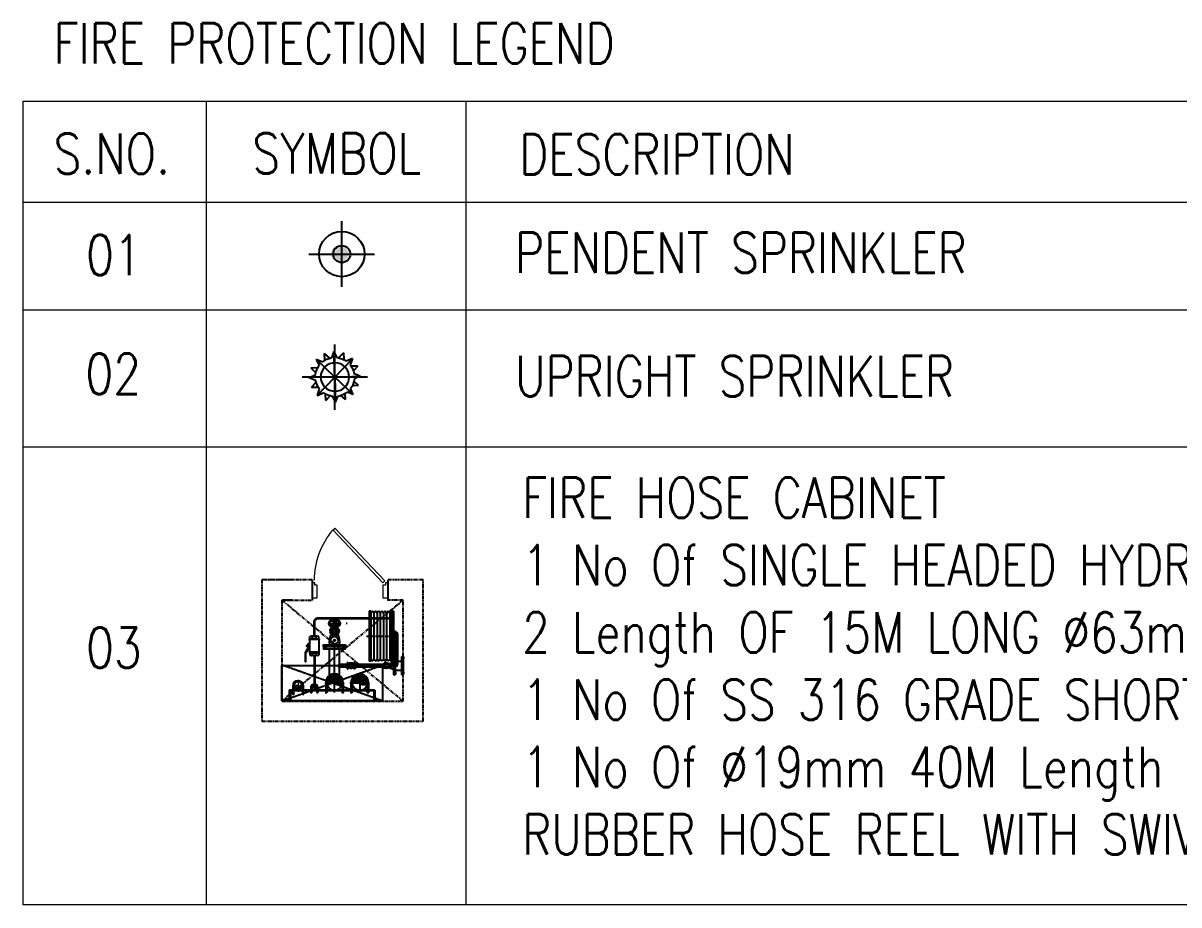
# Model space of a CAD drawing. Header units: millimetres. Extents: x 1706 to 249912, y -487248 to 27192.
# Drawn here: x 181345 to 192790, y -22882 to -14145 of the extents above; entities that cross this region are included whole.
import ezdxf

# ---------------------------------------------------------------- set-up
doc = ezdxf.new("R2010")
doc.units = ezdxf.units.MM
for name, pattern in [('CENTER', [50.8, 31.75, -6.35, 6.35, -6.35]), ('CENTER2', [1.125, 0.75, -0.125, 0.125, -0.125]), ('DASHDOT', [1, 0.5, -0.25, 0, -0.25]), ('HIDDEN', [0.375, 0.25, -0.125]), ('PHANTOM', [63.5, 31.75, -6.35, 6.35, -6.35, 6.35, -6.35])]:
    doc.linetypes.add(name, pattern=pattern)
doc.layers.get('0').update_dxf_attribs({"color": 251})
for name, color, linetype in [('25∅', 1, 'DASHDOT'), ('3.First Floor Plan prot$0$M-FIRE-DRAIN PIPE', 5, 'Continuous'), ('Center', 8, 'CENTER2'), ('FF-FPS- SPRINKLER PIPE', 10, 'PHANTOM'), ('FF-TEXT & DIMENSIONS', 4, 'Continuous'), ('OBJ', 7, 'Continuous')]:
    doc.layers.add(name, color=color, linetype=linetype)
for name, color, linetype, lineweight in [('A-DOOR', 251, 'Continuous', 5), ('M-FIRE-FHC', 251, 'Continuous', 9), ('PHE_PIPE_RISER_SUPPORT', 7, 'Continuous', 30), ('W P DOWNTAKE', 70, 'Continuous', 18)]:
    doc.layers.add(name, color=color, linetype=linetype, lineweight=lineweight)
doc.layers.add('FF-PENDENT SPRINKLER', color=7, linetype='Continuous', true_color=0xcc0099)
doc.styles.add('ROMAN', font='romans.shx', dxfattribs={"width": 0.8})
pattern_1 = [(225, (1124.623, -18852.415), (-7.071068, 7.071068), [])]

# ---------------------------------------------------------------- blocks, each defined once
blk = doc.blocks.new('UPRIGHT SPRINKLER -68°C')
at = {"color": 6}
for p, q in [((-36.5, 100.2, 2.6), (-37.7, 71.9, 2.6)), ((-36.5, 100.2, 2.6), (-16.8, 79.1, 2.6)), ((-1.2, -0.5, 2.6), (2.7, 106.3, 2.6)), ((42.9, 97.7, 2.6), (21.4, 77.4, 2.6)), ((42.9, 97.7, 2.6), (42.3, 67.9, 2.6)), ((71.9, -76.9, 2.6), (-74.3, 75.8, 2.6)), ((76.2, 73.6, 2.6), (-1.2, -0.5, 2.6)), ((-1.2, -0.5, 2.6), (-105.9, 3.7, 2.6)), ((-96, 44.9, 2.6), (-78, 25.4, 2.6)), ((-96, 44.9, 2.6), (-68.9, 44.1, 2.6)), ((99.4, 37.6, 2.6), (69.7, 38.9, 2.6)), ((99.4, 37.6, 2.6), (77.9, 17.6, 2.6)), ((-99.2, -35.2, 2.6), (-80.4, -17.8, 2.6)), ((-99.2, -35.2, 2.6), (-73.9, -36.4, 2.6)), ((-76.5, -72.6, 2.6), (-1.2, -0.5, 2.6)), ((-1.2, -0.5, 2.6), (-3.6, -105.1, 2.6)), ((-1.2, -0.5, 2.6), (105.4, -2.5, 2.6)), ((96.4, -42.9, 2.6), (68.5, -42, 2.6)), ((96.4, -42.9, 2.6), (77.1, -22, 2.6)), ((-44.9, -94.6, 2.6), (-43.8, -69.5, 2.6)), ((-44.9, -94.6, 2.6), (-26.1, -77.7, 2.6)), ((36.3, -98.4, 2.6), (18.6, -79.2, 2.6)), ((36.3, -98.4, 2.6), (37.6, -71.8, 2.6))]:
    blk.add_line(p, q, dxfattribs=at)
at = {"color": 5}
for p, q in [((2.7, 106.3, 2.6), (-9.1, 80.2, 2.6)), ((2.7, 106.3, 2.6), (13.1, 79.3, 2.6)), ((-74.4, 76, 2.6), (-48.5, 65.4, 2.6)), ((-74.4, 76, 2.6), (-64.1, 50.7, 2.6)), ((76.2, 73.6, 2.6), (49, 63.2, 2.6)), ((76.2, 73.6, 2.6), (64.6, 46.9, 2.6)), ((-105.9, 3.4, 2.6), (-81.1, 13, 2.6)), ((-105.9, 3.4, 2.6), (-82, -7.4, 2.6)), ((105.4, -2.8, 2.6), (79.4, 9.1, 2.6)), ((105.4, -2.8, 2.6), (79, -12.9, 2.6)), ((-76.5, -72.6, 2.6), (-66.4, -48.8, 2.6)), ((-76.5, -72.6, 2.6), (-52.6, -63.2, 2.6)), ((-3.6, -105.1, 2.6), (-12.9, -80.8, 2.6)), ((-3.6, -105.1, 2.6), (7.3, -81.2, 2.6)), ((71.8, -76.8, 2.6), (47.2, -65.7, 2.6)), ((71.8, -76.8, 2.6), (62.3, -51, 2.6))]:
    blk.add_line(p, q, dxfattribs=at)
at = {"color": 5, "elevation": 2.6}
for points in [[(-1.2, -136.4), (-1.2, 135.3)], [(-137, -0.5), (134.7, -0.5)]]:
    blk.add_lwpolyline(points, dxfattribs=at)
at = {"color": 3}
blk.add_circle((-1.2, -0.5, 2.6), 59.2, dxfattribs=at)
at = {"color": 5}
for start, end in [(140.8422, 170.3714), (95.6315, 125.6992), (51.7639, 79.8685), (6.8313, 35.8146), (184.8407, 216.5012), (321.5184, 351.2266), (230.6178, 261.7138), (276.0216, 306.5945)]:
    blk.add_arc((-1.2, -0.5, 2.6), 81.1, start, end, dxfattribs=at)
blk = doc.blocks.new('NEW SHAFT DOOR - FD13 - 750x2250 - FHR-1090917-8TH FLOOR LVL')
at = {"layer": 'A-DOOR', "color": 1}
for p, q in [((-375, 74), (-325, 74)), ((-375, -76), (-375, 74)), ((-325, 74), (-325, -50)), ((325, 74), (375, 74)), ((325, -50), (325, 74)), ((375, 74), (375, -76)), ((-350, -76), (-375, -76)), ((-350, -50), (-350, -76)), ((-325, -50), (-350, -50)), ((325, -76), (-169, -598)), ((343, -93), (-151, -615)), ((350, -50), (325, -50)), ((343, -93), (325, -76)), ((350, -76), (350, -50)), ((375, -76), (350, -76)), ((-151, -615), (-169, -598))]:
    blk.add_line(p, q, dxfattribs=at)
blk.add_arc((418, -101), 770, 180, 220.2466, dxfattribs=at)
blk = doc.blocks.new('A$C4CB3120F')
at = {"color": 0, "linetype": 'Continuous'}
for p, q in [((-12, 6), (-12, 1)), ((9, 7), (-9, 7)), ((9, 0), (-9, 0)), ((-6, 6), (-6, 1)), ((6, 6), (6, 1)), ((12, 6), (12, 1))]:
    blk.add_line(p, q, dxfattribs=at)
for centre, radius, start, end in [((-9, 1), 5.53, 57.1328, 122.8672), ((-9, 6), 5.53, 237.1328, 302.8672), ((0, -14), 20.8, 73.2213, 106.7787), ((0, 21), 20.8, 253.2213, 286.7787), ((9, 1), 5.53, 57.1328, 122.8672), ((9, 6), 5.53, 237.1328, 302.8672)]:
    blk.add_arc(centre, radius, start, end, dxfattribs=at)
blk = doc.blocks.new('A$C7D236038')
at = {"color": 0, "linetype": 'Continuous'}
for p, q in [((-10, 5), (-10, 1)), ((-7, 6), (7, 6)), ((-7, 0), (7, 0)), ((-5, 5), (-5, 1)), ((5, 5), (5, 1)), ((10, 5), (10, 1))]:
    blk.add_line(p, q, dxfattribs=at)
for centre, radius, start, end in [((-7, 1), 4.61, 57.1328, 122.8672), ((-7, 5), 4.61, 237.1328, 302.8672), ((0, -12), 17.3, 73.2213, 106.7787), ((0, 17), 17.3, 253.2213, 286.7787), ((7, 1), 4.61, 57.1328, 122.8672), ((7, 5), 4.61, 237.1328, 302.8672)]:
    blk.add_arc(centre, radius, start, end, dxfattribs=at)
blk = doc.blocks.new('A$C17931DE8')
at = {"color": 7}
for p, q in [((598, 184), (48, 184)), ((48, 164), (48, 184)), ((598, 164), (48, 164)), ((598, 164), (598, 184)), ((-100, -89), (100, -89)), ((-100, -89), (-100, -102)), ((100, -102), (-100, -102)), ((-21, -24), (-39, -89)), ((-11, -30), (-11, -98)), ((11, -98), (-11, -98)), ((11, -30), (11, -98)), ((21, -24), (39, -89)), ((22, -109), (341, -109)), ((22, -109), (22, -131)), ((47, -85), (47, -66)), ((598, -66), (48, -66)), ((598, -85), (48, -85)), ((100, -89), (100, -102)), ((341, -109), (341, -131)), ((352, -85), (352, -98)), ((352, -98), (374, -98)), ((374, -98), (374, -85)), ((598, -85), (598, -66)), ((-100, -177), (100, -177)), ((-100, -177), (-100, -191)), ((100, -191), (-100, -191)), ((22, -131), (341, -131)), ((100, -177), (100, -191))]:
    blk.add_line(p, q, dxfattribs=at)
at = {"color": 8}
for p, q in [((575, 130), (71, 130)), ((575, 95), (71, 95)), ((575, 61), (71, 61)), ((575, 26), (71, 26)), ((577, 61), (577, 60)), ((580, 96), (579, 95)), ((582, 60), (582, 61)), ((-84, -116), (-84, -76)), ((575, -9), (71, -9)), ((575, -43), (71, -43)), ((84, -117), (84, -76)), ((-84, -204), (-84, -164)), ((84, -205), (84, -164))]:
    blk.add_line(p, q, dxfattribs=at)
at = {"color": 8, "linetype": 'CENTER'}
for p, q in [((323, 211), (323, -112)), ((0, -32), (0, -98)), ((22, -120), (341, -120))]:
    blk.add_line(p, q, dxfattribs=at)
for p, q in [((-50, -102), (-50, -177)), ((50, -102), (50, -177))]:
    blk.add_line(p, q)
for radius in [32.1, 15.4]:
    blk.add_circle((0, 0), radius)
at = {"color": 8}
for centre, radius, start, end in [((71, 147), 17.3, 90, 270), ((71, 112), 17.3, 90, 270), ((575, 147), 17.3, 270, 90), ((575, 112), 17.3, 270, 90), ((71, 78), 17.3, 90, 270), ((71, 43), 17.3, 90, 270), ((71, 9), 17.3, 90, 270), ((575, 78), 17.3, 270, 90), ((575, 43), 17.3, 270, 90), ((575, 9), 17.3, 270, 90), ((71, -26), 17.3, 90, 270), ((71, -61), 17.3, 90, 197.2751), ((341, -98), 21.7, 270, 0), ((575, -26), 17.3, 270, 90), ((575, -61), 17.3, 342.7249, 90)]:
    blk.add_arc(centre, radius, start, end, dxfattribs=at)
at = {"color": 7}
for centre, radius, start, end in [((22, -98), 32.6, 180, 270), ((22, -98), 10.9, 180, 269.9999), ((341, -98), 10.9, 270.0001, 0), ((341, -98), 32.6, 270, 0)]:
    blk.add_arc(centre, radius, start, end, dxfattribs=at)
at = {"color": 8, "linetype": 'CENTER'}
blk.add_arc((22, -98), 21.7, 180, 270, dxfattribs=at)
blk = doc.blocks.new('A$C562139B0')
at = {"color": 8, "linetype": 'HIDDEN'}
for p, q in [((-2, 80), (0, 82)), ((-2, -80), (-2, 80)), ((0, -82), (-2, -80))]:
    blk.add_line(p, q, dxfattribs=at)
at = {"color": 1}
for p, q in [((20, 101), (0, 101)), ((20, 84), (0, 84)), ((20, -84), (0, -84)), ((20, -101), (0, -101))]:
    blk.add_line(p, q, dxfattribs=at)
blk.add_lwpolyline([(0, -110), (0, 110), (20, 110), (20, -110)], close=True, dxfattribs=at)
at = {"layer": 'Center', "linetype": 'CENTER', "ltscale": 12}
for p, q in [((-4, 93), (24, 93)), ((24, -93), (-4, -93))]:
    blk.add_line(p, q, dxfattribs=at)
blk = doc.blocks.new('A$C48E248ED')
at = {"color": 1}
for p, q in [((-2, -89), (-2, -78)), ((-2, -78), (2, -78)), ((-2, -89), (2, -89)), ((2, -89), (2, -78))]:
    blk.add_line(p, q, dxfattribs=at)
at = {"color": 7}
blk.add_line((25, -182), (25, -199), dxfattribs=at)
at = {"color": 1}
for radius in [37.5, 7.47]:
    blk.add_circle((0, -83), radius, dxfattribs=at)
for centre, start, end in [((98, -69), 168.881, 210.5212), ((-98, -69), 329.4788, 11.119)]:
    blk.add_arc(centre, 151, start, end, dxfattribs=at)
at = {"layer": 'OBJ'}
for p, q in [((-45, -180), (-45, -177)), ((0, -159), (-26, -169)), ((0, -169), (-26, -180)), ((-26, -201), (-26, -169)), ((-26, -201), (-15, -206)), ((-15, -208), (-15, -190)), ((-11, -224), (-11, -247)), ((-2, -226), (-3, -247)), ((0, -159), (26, -169)), ((0, -169), (26, -180)), ((2, -226), (3, -247)), ((11, -224), (11, -247)), ((15, -208), (15, -190)), ((26, -201), (15, -206)), ((26, -182), (26, -169)), ((26, -201), (26, -199)), ((-57, -254), (-57, -248)), ((-39, -243), (-8, -255)), ((-35, -241), (-6, -249)), ((-21, -279), (-7, -258)), ((-15, -279), (-3, -263)), ((0, -253), (-5, -255)), ((0, -255), (-5, -257)), ((-5, -262), (-5, -255)), ((0, -264), (-5, -262)), ((0, -253), (5, -255)), ((0, -255), (5, -257)), ((0, -264), (5, -262)), ((16, -279), (3, -263)), ((5, -262), (5, -255)), ((35, -241), (6, -249)), ((21, -279), (7, -258)), ((39, -243), (8, -255)), ((57, -248), (57, -254))]:
    blk.add_line(p, q, dxfattribs=at)
for centre, radius, start, end in [((-11, -154), 24, 88.0313, 135.9908), ((-23, -191), 8.65, 11.0684, 72.6602), ((-5, -226), 3, 357.2205, 94.7862), ((5, -226), 3, 85.2138, 182.7795), ((11, -154), 24, 44.0092, 91.9687), ((24, -191), 8.65, 107.3398, 168.9316), ((-40, -246), 3, 69.2205, 155.1588), ((-34, -238), 3, 133.8645, 254.7795), ((-23, -277), 3, 245.9255, 326.7795), ((-13, -281), 3, 141.2205, 257.3777), ((-8, -257), 2, 326.7795, 69.2205), ((-5, -247), 2, 254.7795, 357.2205), ((5, -247), 2, 182.7795, 285.2205), ((8, -257), 2, 110.7795, 213.2205), ((13, -281), 3, 282.6223, 38.7795), ((23, -277), 3, 213.2205, 294.0745), ((35, -238), 3, 285.2205, 46.1355), ((40, -246), 3, 24.8412, 110.7795)]:
    blk.add_arc(centre, radius, start, end, dxfattribs=at)
at = {"layer": 'OBJ', "extrusion": (0, 0, -1)}
for centre, major_axis, ratio, start_param, end_param in [((0, -248), (57.4, 0), 0.707107, 3.141593, 6.283185), ((0, -180), (45, 0), 0.707107, 1.987436, 4.712389), ((0, -177), (45, 0), 0.707107, 3.141593, 5.927703), ((0, -167), (-42.5, 0), 0.707107, -0.004902, 3.146495), ((0, -163), (-40.3, 0), 0.701646, 0.412235, 2.729358), ((0, -254), (-45.1, 0), 0.693384, 0.624962, 1.450623), ((0, -191), (26, 0), 0.721611, 2.186239, 6.007537), ((0, -204), (15, 0), 0.707107, 3.141593, 6.283185), ((0, -206), (15, 0), 0.707107, 3.141593, 6.283185), ((0, -207), (15, 0), 0.707107, 3.141593, 6.283185), ((0, -209), (15, 0), 0.707107, 3.16624, 6.258538), ((0, -209), (-11.1, 0), 0.619861, 0.151553, 2.990039), ((0, -254), (45.1, 0), 0.693384, -1.450623, -0.624962), ((0, -191), (-26, 0), 0.721611, 3.417241, 4.096946), ((0, -180), (45, 0), 0.707107, 0.642541, 1.154156), ((0, -254), (45.1, 0), 0.693384, 2.143196, 3.452197), ((0, -254), (45.1, 0), 0.693384, 1.258412, 1.883181), ((0, -254), (45.1, 0), 0.693384, -0.310604, 0.998397)]:
    blk.add_ellipse(centre, major_axis=major_axis, ratio=ratio, start_param=start_param, end_param=end_param, dxfattribs=at)
for centre, major_axis, ratio in [((0, -254), (-57.4, 0), 0.707107), ((0, -260), (-5.2, 0), 0.721611), ((0, -260), (2.23, 0), 0.586664)]:
    blk.add_ellipse(centre, major_axis=major_axis, ratio=ratio, dxfattribs=at)
at = {"layer": 'OBJ'}
blk.add_ellipse((0, -180), major_axis=(-45, 0), ratio=0.707107, start_param=1.987436, end_param=4.712389, dxfattribs=at)
at = {"xscale": -1, "rotation": 270}
blk.add_blockref('A$C562139B0', (0, -20), dxfattribs=at)
at = {"rotation": 270}
blk.add_blockref('A$C562139B0', (0, -20), dxfattribs=at)
blk = doc.blocks.new('A$C234D3F59')
at = {"color": 7}
for p, q in [((-40, 31), (-40, -31)), ((-40, 31), (-28, 31)), ((-28, -31), (-28, 31)), ((40, 31), (28, 31)), ((28, -31), (28, 31)), ((40, 31), (40, -31)), ((-40, -31), (-28, -31)), ((40, -31), (28, -31))]:
    blk.add_line(p, q, dxfattribs=at)
at = {"color": 9, "linetype": 'CENTER', "ltscale": 0.5}
for p, q in [((0, -35), (0, 35)), ((35, 0), (-35, 0))]:
    blk.add_line(p, q, dxfattribs=at)
at = {"color": 7}
for radius in [27.9, 22, 12.5, 2.93]:
    blk.add_circle((0, 0), radius, dxfattribs=at)
blk = doc.blocks.new('*U49')
h = blk.add_hatch()
h.set_pattern_fill('ANSI31', color=8, scale=106.666667)
h.set_pattern_definition([(45, (-340252.479, -316853.135), (-9.4280904, 9.4280904), [])])
edge = h.paths.add_edge_path()
edge.add_spline(control_points=[(37, 46), (33, 42), (20, 34), (0, 45), (-20, 55), (-33, 48), (-37, 45)], knot_values=[0, 0, 0, 0, 20.742453, 42.387064, 63.847683, 84.496856, 84.496856, 84.496856, 84.496856], degree=3, periodic=0)
edge.add_arc((0, 45), 37.5, 180, 360.8241)
at = {"color": 8}
for p, q in [((-60, 46), (60, 46)), ((0, 105), (0, -15))]:
    blk.add_line(p, q, dxfattribs=at)
for radius in [45, 37.5]:
    blk.add_circle((0, 45), radius)
blk.add_spline([(-37, 46), (-20, 52), (0, 45), (20, 38), (38, 45)], degree=3, dxfattribs=at)
at = {"layer": 'PHE_PIPE_RISER_SUPPORT'}
for p, q in [((-53, -30), (-53, -33)), ((-53, -30), (-53, -33)), ((-51, -34), (-44, -34)), ((-51, -34), (-44, -34)), ((-50, -34), (-50, -41)), ((-50, -34), (-50, -41)), ((-50, -35), (-45, -36)), ((-50, -35), (-45, -36)), ((-50, -36), (-45, -37)), ((-50, -36), (-45, -37)), ((-50, -37), (-45, -37)), ((-50, -37), (-45, -37)), ((-50, -38), (-45, -38)), ((-50, -38), (-45, -38)), ((-50, -39), (-45, -39)), ((-50, -39), (-45, -40)), ((-50, -39), (-45, -39)), ((-50, -39), (-45, -40)), ((-50, -40), (-45, -41)), ((-50, -40), (-45, -41)), ((-50, -41), (-45, -41)), ((-50, -41), (-45, -41)), ((-48, -34), (-45, -35)), ((-48, -34), (-45, -35)), ((-45, -33), (-45, -30)), ((-45, -33), (-45, -30)), ((-45, -34), (-45, -41)), ((-45, -34), (-45, -41)), ((-42, -30), (-42, -33)), ((-42, -30), (-42, -33)), ((42, -30), (42, -33)), ((42, -30), (42, -33)), ((51, -34), (44, -34)), ((51, -34), (44, -34)), ((45, -33), (45, -30)), ((45, -33), (45, -30)), ((48, -34), (45, -35)), ((45, -34), (45, -41)), ((48, -34), (45, -35)), ((45, -34), (45, -41)), ((50, -35), (45, -36)), ((50, -35), (45, -36)), ((50, -36), (45, -37)), ((50, -36), (45, -37)), ((50, -37), (45, -37)), ((50, -37), (45, -37)), ((50, -38), (45, -38)), ((50, -38), (45, -38)), ((50, -39), (45, -39)), ((50, -39), (45, -40)), ((50, -39), (45, -39)), ((50, -39), (45, -40)), ((50, -40), (45, -41)), ((50, -40), (45, -41)), ((50, -41), (45, -41)), ((50, -41), (45, -41)), ((50, -34), (50, -41)), ((50, -34), (50, -41)), ((53, -30), (53, -33)), ((53, -30), (53, -33))]:
    blk.add_line(p, q, dxfattribs=at)
for points in [[(-50, 45), (-50, -33)], [(-45, 45), (-45, -30)], [(45, 45), (45, -30)], [(50, 45), (50, -33)]]:
    blk.add_lwpolyline(points, dxfattribs=at)
for centre, radius, start, end in [((0, 45), 50, 0.4125, 179.5895), ((-51, -33), 1.26, 180, 0), ((-51, -33), 1.26, 180, 0), ((-48, -31), 3.14, 216.8699, 323.1301), ((-48, -31), 3.14, 216.8699, 323.1301), ((-44, -33), 1.26, 180, 0), ((-44, -33), 1.26, 180, 0), ((44, -33), 1.26, 180, 0), ((44, -33), 1.26, 180, 0), ((48, -31), 3.14, 216.8699, 323.1301), ((48, -31), 3.14, 216.8699, 323.1301), ((51, -33), 1.26, 180, 0), ((51, -33), 1.26, 180, 0)]:
    blk.add_arc(centre, radius, start, end, dxfattribs=at)
blk = doc.blocks.new('A$C4DF21AE9')
h = blk.add_hatch()
h.set_pattern_fill('ANSI31', color=5, scale=80, angle=90, style=0)
h.set_pattern_definition(pattern_1)
h.paths.add_polyline_path([(130, -100, -1), (130, -150, -0.5), (130, -125, 0.5)])
h = blk.add_hatch()
h.set_pattern_fill('ANSI31', color=1, scale=80, angle=90, style=0)
h.set_pattern_definition([(225, (1124.623, -18602.415), (-7.071068, 7.071068), [])])
h.paths.add_polyline_path([(180, -400, -0.5), (180, -325, 0.5), (180, -250, -1)])
h = blk.add_hatch()
h.set_pattern_fill('ANSI31', color=3, scale=80, angle=90, style=0)
h.set_pattern_definition(pattern_1)
h.paths.add_polyline_path([(180, -650, -0.5), (180, -575, 0.5), (180, -500, -1)])
for p, q in [((0, -800), (0, 195)), ((0, -800), (0, 195)), ((100, -725), (100, 119)), ((105, -725), (105, 119)), ((94, -90), (84, -90)), ((94, -91), (84, -91)), ((94, -99), (84, -99)), ((94, -100), (84, -100)), ((130, -90), (105, -90)), ((116, -91), (105, -91)), ((116, -99), (105, -99)), ((130, -100), (105, -100)), ((94, -150), (84, -150)), ((94, -151), (84, -151)), ((94, -159), (84, -159)), ((94, -160), (84, -160)), ((130, -150), (105, -150)), ((116, -151), (105, -151)), ((116, -159), (105, -159)), ((130, -160), (105, -160)), ((92, -238), (83, -238)), ((92, -239), (83, -239)), ((92, -249), (83, -249)), ((92, -250), (83, -250)), ((180, -238), (105, -238)), ((149, -239), (105, -239)), ((149, -249), (105, -249)), ((180, -250), (105, -250)), ((92, -400), (83, -400)), ((92, -401), (83, -401)), ((92, -411), (83, -411)), ((92, -412), (83, -412)), ((180, -400), (105, -400)), ((149, -401), (105, -401)), ((149, -411), (105, -411)), ((180, -412), (105, -412)), ((92, -488), (83, -488)), ((92, -489), (83, -489)), ((92, -499), (83, -499)), ((92, -500), (83, -500)), ((180, -488), (105, -488)), ((149, -489), (105, -489)), ((149, -499), (105, -499)), ((180, -500), (105, -500)), ((92, -650), (83, -650)), ((92, -651), (83, -651)), ((92, -661), (83, -661)), ((92, -662), (83, -662)), ((180, -650), (105, -650)), ((149, -651), (105, -651)), ((149, -661), (105, -661)), ((180, -662), (105, -662))]:
    blk.add_line(p, q)
at = {"linetype": 'CENTER2'}
for p, q in [((0, -800), (355, 195)), ((0, 195), (355, -800))]:
    blk.add_line(p, q, dxfattribs=at)
at = {"color": 8, "linetype": 'CENTER', "lineweight": -3, "ltscale": 1500}
for p, q in [((180, -228), (180, -422)), ((82, -325), (569, -325)), ((180, -478), (180, -672)), ((277, -575), (82, -575))]:
    blk.add_line(p, q, dxfattribs=at)
at = {"color": 1}
for p, q in [((236, -275), (517, -275)), ((236, -375), (517, -375)), ((338, -375), (338, -449)), ((363, -375), (363, -449)), ((338, -530), (338, -827)), ((363, -530), (363, -827))]:
    blk.add_line(p, q, dxfattribs=at)
at = {"color": 8, "linetype": 'CENTER', "lineweight": -3, "ltscale": 20}
blk.add_line((350, -375), (350, -824), dxfattribs=at)
for points in [[(0, 195), (350, 195), (350, -800), (0, -800)], [(105, 112), (0, 112), (0, 119), (105, 119)], [(82, -249), (82, -239), (83, -238), (83, -250)], [(149, -249), (149, -239), (150, -238), (150, -250)], [(82, -401), (82, -411), (83, -412), (83, -400)], [(149, -401), (149, -411), (150, -412), (150, -400)], [(82, -499), (82, -489), (83, -488), (83, -500)], [(149, -499), (149, -489), (150, -488), (150, -500)], [(82, -651), (82, -661), (83, -662), (83, -650)], [(149, -651), (149, -661), (150, -662), (150, -650)], [(105, -725), (0, -725), (0, -719), (105, -719)]]:
    blk.add_lwpolyline(points, close=True)
for points in [[(84, -100), (84, -90), (83, -91), (83, -99), (84, -100)], [(99, -85), (99, -105), (100, -105), (100, -85), (99, -85)], [(117, -100), (117, -90), (116, -91), (116, -99), (117, -100)], [(84, -150), (84, -160), (83, -159), (83, -151), (84, -150)], [(99, -165), (99, -145), (100, -145), (100, -165), (99, -165)], [(117, -150), (117, -160), (116, -159), (116, -151), (117, -150)], [(99, -232), (99, -256), (100, -256), (100, -232), (99, -232)], [(99, -418), (99, -394), (100, -394), (100, -418), (99, -418)], [(99, -482), (99, -506), (100, -506), (100, -482), (99, -482)], [(99, -668), (99, -644), (100, -644), (100, -668), (99, -668)]]:
    blk.add_lwpolyline(points)
at = {"color": 5}
blk.add_lwpolyline([(130, -100, -0.5), (130, -125, 0.5), (130, -150, 1)], format="xyb", dxfattribs=at)
at = {"color": 8, "linetype": 'CENTER', "lineweight": -3, "ltscale": 20}
for points in [[(75, -244), (180, -244, -1), (180, -406), (75, -406)], [(75, -494), (180, -494, -1), (180, -656), (75, -656)]]:
    blk.add_lwpolyline(points, format="xyb", dxfattribs=at)
at = {"color": 1}
blk.add_lwpolyline([(180, -250, -0.5), (180, -325, 0.5), (180, -400, 1)], format="xyb", dxfattribs=at)
at = {"color": 3}
blk.add_lwpolyline([(180, -500, -0.5), (180, -575, 0.5), (180, -650, 1)], format="xyb", dxfattribs=at)
at = {"color": 5}
blk.add_circle((130, -125), 25, dxfattribs=at)
at = {"color": 1}
blk.add_circle((180, -325), 75, dxfattribs=at)
at = {"color": 3}
blk.add_circle((180, -575), 75, dxfattribs=at)
for centre, radius in [((130, -125), 35), ((180, -325), 87), ((180, -575), 87)]:
    blk.add_arc(centre, radius, 270, 90)
at = {"color": 1}
blk.add_arc((350, -375), 12.5, 0, 180, dxfattribs=at)
for name, p, rotation in [('A$C7D236038', (99, -95), 90), ('A$C48E248ED', (517, -325), 90), ('A$C4CB3120F', (99, -244), 90), ('A$C234D3F59', (350, -490), 269.9999999999999), ('A$C4CB3120F', (99, -494), 90)]:
    blk.add_blockref(name, p, dxfattribs=dict(rotation=rotation))
at = {"xscale": -1, "rotation": 90}
for name, p in [('A$C7D236038', (99, -155)), ('A$C4CB3120F', (99, -406)), ('A$C4CB3120F', (99, -656))]:
    blk.add_blockref(name, p, dxfattribs=at)
at = {"xscale": 0.9025, "yscale": 0.9025, "zscale": 0.9025}
blk.add_blockref('A$C17931DE8', (350, -833), dxfattribs=at)
at = {"layer": 'W P DOWNTAKE', "rotation": 270.1684298563838}
blk.add_blockref('*U49', (105, 35), dxfattribs=at)
blk = doc.blocks.new('A$C00FE572E')
at = {"color": 1, "linetype": 'Continuous', "lineweight": -3}
for p, q in [((-1260, -166), (-1260, 198)), ((-1101, 285), (-1244, 285)), ((-1101, 142), (-1244, 142)), ((-1085, -166), (-1085, 198)), ((-693, 449), (-693, 496)), ((-679, 500), (-598, 500)), ((-679, 445), (-598, 445)), ((-666, 449), (-666, 496)), ((-611, 449), (-611, 496)), ((-584, 449), (-584, 496)), ((-175, -166), (-175, 198)), ((-159, 285), (-16, 285)), ((-159, 142), (-16, 142)), ((0, -166), (0, 198)), ((-1101, -111), (-1244, -111)), ((-1101, -288), (-1244, -288)), ((-159, -111), (-16, -111)), ((-159, -288), (-16, -288))]:
    blk.add_line(p, q, dxfattribs=at)
at = {"color": 1, "lineweight": -3}
for points in [[(-517, 387), (-517, 432), (-806, 432), (-1077, 600), (-1660, 600), (-1660, 555), (-1090, 555), (-819, 387), (-770, 387), (-770, 344), (-706, 344), (-706, 344), (-706, 387), (-517, 387)], [(-747, 344), (-747, 315), (-530, 315), (-530, 387), (-665, 387)]]:
    blk.add_lwpolyline(points, dxfattribs=at)
for points in [[(-1085, -327), (-1049, -327), (-1049, 324), (-1085, 324)], [(-1049, -318), (-211, -318), (-211, 315), (-1049, 315)], [(-175, -327), (-211, -327), (-211, 324), (-175, 324)]]:
    blk.add_lwpolyline(points, close=True, dxfattribs=at)
at = {"color": 1, "linetype": 'Continuous', "lineweight": -3}
blk.add_lwpolyline([(-704, 431), (-573, 431), (-573, 445), (-704, 445)], close=True, dxfattribs=at)
for centre, radius, start, end in [((-1097, 214), 163, 154.17033, 205.82967), ((-761, 16), 499, 165.29783, 194.70217), ((-1248, 214), 163, 334.17033, 25.82967), ((-1583, 16), 499, 345.29783, 14.70217), ((-679, 475), 25.1, 57.13278, 122.86722), ((-679, 470), 25.1, 237.13278, 302.86722), ((-639, 406), 94.5, 73.22135, 106.77865), ((-639, 540), 94.5, 253.22135, 286.77865), ((-598, 475), 25.1, 57.13278, 122.86722), ((-598, 470), 25.1, 237.13278, 302.86722), ((-12, 214), 163, 154.17033, 205.82967), ((323, 16), 499, 165.29783, 194.70217), ((-163, 214), 163, 334.17033, 25.82967), ((-499, 16), 499, 345.29783, 14.70217), ((-1011, -199), 249, 159.11675, 200.88325), ((-1333, -199), 249, 339.11675, 20.88325), ((73, -199), 249, 159.11675, 200.88325), ((-249, -199), 249, 339.11675, 20.88325)]:
    blk.add_arc(centre, radius, start, end, dxfattribs=at)
at = {"layer": 'Center', "color": 1, "lineweight": -3}
blk.add_lwpolyline([(-665, 387), (-747, 387), (-747, 346)], dxfattribs=at)

msp = doc.modelspace()

# ---------------------------------------------------------------- hatches: boundary and pattern name
at = {"linetype": 'Continuous', "extrusion": (0.000667552, -0.000166966, 1)}
h = msp.add_hatch(color=5, dxfattribs=at)
h.dxf.hatch_style = 1
edge = h.paths.add_edge_path()
edge.add_arc((184480.572, -16428.861), 85.033, 44.5619848, 404.5619848, ccw=False)
at = {"layer": '25∅', "linetype": 'Continuous', "extrusion": (0.000667552, -0.000166966, 1)}
h = msp.add_hatch(color=5, dxfattribs=at)
h.dxf.hatch_style = 1
edge = h.paths.add_edge_path()
edge.add_arc((184480.572, -16428.861), 85.033, 44.5619848, 404.5619848, ccw=False)

# ---------------------------------------------------------------- linework, layer by layer
at = {"color": 222, "linetype": 'Continuous', "true_color": 0xcc0099, "extrusion": (0.000667073, -0.000166479, 1), "elevation": 29379.277}
for points in [[(184480.586, -16754.061), (184480.586, -16103.689)], [(184155.4, -16428.875), (184805.773, -16428.875)]]:
    msp.add_lwpolyline(points, dxfattribs=at)
at = {"color": 222, "linetype": 'Continuous', "true_color": 0xcc0099, "extrusion": (0.000667552, -0.000166966, 1)}
msp.add_circle((184480.572, -16428.861, 29379.373), 224.884, dxfattribs=at)
at = {"color": 5, "linetype": 'Continuous', "extrusion": (0.000667552, -0.000166966, 1)}
msp.add_circle((184480.572, -16428.861, 29379.373), 85.033, dxfattribs=at)
at = {"layer": '25∅', "color": 5, "linetype": 'Continuous', "extrusion": (0.000667552, -0.000166966, 1)}
msp.add_circle((184480.572, -16428.861, 29379.373), 85.033, dxfattribs=at)
msp.add_circle((184480.572, -16428.861, 29379.373), 85.033, dxfattribs=at)
at = {"layer": '3.First Floor Plan prot$0$M-FIRE-DRAIN PIPE', "const_width": 25}
msp.add_lwpolyline([(184228.159, -20220.831), (184228.159, -20082.071, -0.414213565), (184268.159, -20042.071), (185012.964, -20042.071)], format="xyb", dxfattribs=at)
for points in [[(184268.159, -20042.071), (184679.493, -20042.071)], [(184231.034, -20731.132), (184231.034, -20411.343)]]:
    msp.add_lwpolyline(points, dxfattribs=at)
at = {"layer": 'FF-FPS- SPRINKLER PIPE', "color": 1}
for points in [[(184007.537, -19662.662), (183707.759, -19662.662)], [(184207.981, -19662.662), (183707.759, -19662.662), (183707.759, -21062.662), (185307.759, -21062.662), (185307.759, -19662.662), (184957.981, -19662.662)], [(184007.537, -19862.662), (183907.759, -19862.662), (184207.981, -19862.648)], [(183907.759, -19862.662), (184007.537, -19862.653)], [(183907.759, -19862.662), (183907.759, -20862.662), (185107.759, -20862.662), (185107.759, -19862.662), (184957.981, -19862.662)]]:
    msp.add_lwpolyline(points, dxfattribs=at)
at = {"layer": 'FF-FPS- SPRINKLER PIPE', "color": 1, "linetype": 'Continuous'}
for points in [[(184207.981, -19662.648), (184207.981, -19862.648)], [(184957.981, -19662.662), (184957.981, -19864.639)]]:
    msp.add_lwpolyline(points, dxfattribs=at)
at = {"layer": 'FF-FPS- SPRINKLER PIPE', "color": 251}
for points in [[(185107.759, -20862.662), (183907.759, -19862.662)], [(183907.759, -20862.662), (185107.759, -19862.662)]]:
    msp.add_lwpolyline(points, dxfattribs=at)
at = {"layer": 'FF-TEXT & DIMENSIONS', "color": 7, "lineweight": 0, "ltscale": 2}
for p, q in [((181344.893, -14919.65), (200543.397, -14919.65)), ((183158.221, -14919.65), (183158.221, -22882.269)), ((185728.132, -14919.65), (185728.132, -22882.269)), ((181344.893, -15919.65), (200543.397, -15919.65)), ((200543.397, -16989.482), (181344.893, -16989.482)), ((200543.397, -18345.354), (181344.893, -18345.354)), ((200543.397, -22882.269), (181344.893, -22882.269))]:
    msp.add_line(p, q, dxfattribs=at)
msp.add_lwpolyline([(181344.893, -22882.269), (181344.893, -14919.65)], dxfattribs=at)
at = {"layer": 'M-FIRE-FHC', "color": 8}
for p, q in [((184529.652, -20104.597), (184529.654, -20105.242)), ((184549.489, -20099.551), (184549.436, -20082.603))]:
    msp.add_line(p, q, dxfattribs=at)

# ---------------------------------------------------------------- block references
at = {"rotation": 89.99999999999999}
msp.add_blockref('A$C4DF21AE9', (184103.159, -20861.132), dxfattribs=at)
at = {"xscale": 0.1512000000000001, "yscale": 0.1512000000000001, "zscale": 0.1512000000000001, "rotation": 89.99999999999999}
msp.add_blockref('A$C00FE572E', (184228.638, -20220.831), dxfattribs=at)
at = {"layer": 'A-DOOR', "xscale": -1, "rotation": 180}
msp.add_blockref('NEW SHAFT DOOR - FD13 - 750x2250 - FHR-1090917-8TH FLOOR LVL', (184582.981, -19765.839), dxfattribs=at)
at = {"layer": 'FF-PENDENT SPRINKLER', "extrusion": (2.06712e-20, -5.42895e-20, -1), "xscale": 2.382339338744931, "yscale": 2.382339338744931, "zscale": 2.382339338744931}
msp.add_blockref('UPRIGHT SPRINKLER -68°C', (-184429.449, -17650.945, -29259.387), dxfattribs=at)

# ---------------------------------------------------------------- texts
at = {"layer": 'FF-TEXT & DIMENSIONS', "color": 7, "lineweight": 0, "style": 'ROMAN', "width": 0.8}
for s, p in [('FIRE PROTECTION LEGEND ', (181647.327, -14545.232)), ('S.NO.', (181647.327, -15638.335)), ('SYMBOL', (183614.058, -15634.908)), ('DESCRIPTION', (186257.75, -15644.611)), ('01', (181969.093, -16643.391)), ('PENDENT SPRINKLER', (186216.694, -16620.167)), ('02', (181962.672, -17820.275)), ('UPRIGHT SPRINKLER', (186216.694, -17843.595)), ('03', (181969.093, -20533.356))]:
    msp.add_text(s, height=400, rotation=359.9999999, dxfattribs=at).set_placement(p)
at = {"layer": 'FF-TEXT & DIMENSIONS', "color": 7, "lineweight": 0, "insert": (186286.447, -18648.348, 0), "char_height": 400, "width": 11039.80617, "attachment_point": 1, "rotation": 359.9999999, "style": 'ROMAN'}
msp.add_mtext('FIRE HOSE CABINET \\P1 No Of SINGLE HEADED HYDRANT VALVE \\P2 Length OF 15M LONG %%C63mm RRL HOSE \\P1 No Of SS 316 GRADE SHORT BRANCH PIPE 1 No Of Ø19mm 40M Length \\PRUBBER HOSE REEL WITH SWIVEL DRUM', dxfattribs=at)

doc.saveas('drawing.dxf')
